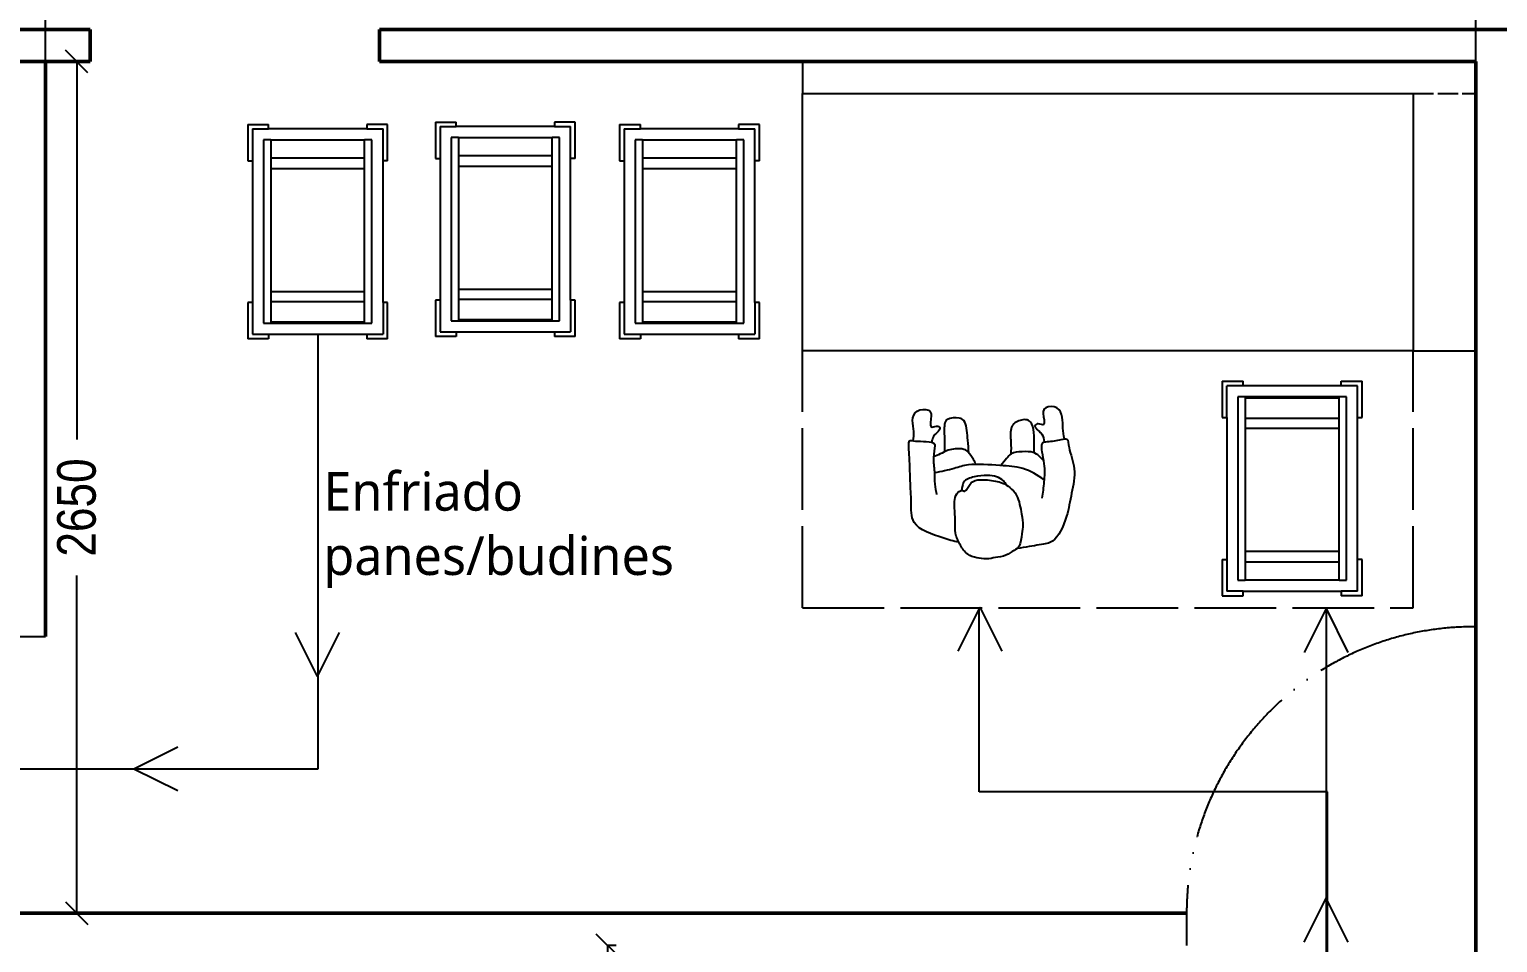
# Model space of a CAD drawing. Header units: millimetres. Extents: x 44692 to 172587, y -26854 to 14445.
# Drawn here: x 64003 to 68571, y -10926 to -8084 of the extents above; entities that cross this region are included whole.
import ezdxf

# ---------------------------------------------------------------- set-up
doc = ezdxf.new("R2010")
doc.units = ezdxf.units.MM
doc.header["$LTSCALE"] = 100
for name, pattern in [('DASHED2', [0.762, 0.635, -0.127]), ('DASHEDX2', [3.048, 2.54, -0.508]), ('DIVIDEX2', [6.604, 5.08, -0.508, 0, -0.508, 0, -0.508])]:
    doc.linetypes.add(name, pattern=pattern)
for name, color, linetype in [('Area proceso', 90, 'DASHEDX2'), ('Cotas secundarias', 41, 'Continuous'), ('Flujo linea A', 4, 'Continuous'), ('Mesas-estantes', 230, 'Continuous'), ('Personal', 171, 'Continuous'), ('Puertas', 43, 'DIVIDEX2'), ('rotulo', 211, 'Continuous'), ('Transporte semielaborado', 30, 'Continuous')]:
    doc.layers.add(name, color=color, linetype=linetype)
doc.layers.add('Flujo personas', color=7, linetype='Continuous', true_color=0x4991c1)
doc.layers.add('Paredes', color=7, linetype='Continuous', lineweight=50)
doc.styles.add('OpenSans', font='OpenSans-Regular.ttf')
doc.styles.add('OpenSansCondensed-Light', font='OpenSansCondensed-Light.ttf')
doc.dimstyles.new('Cotas Mateo', dxfattribs={"dimtxt": 120, "dimasz": 70, "dimexe": 0.375, "dimexo": 0.125, "dimgap": 0.1, "dimtad": 1, "dimdec": 0, "dimzin": 12, "dimdsep": 46, "dimtxsty": 'OpenSansCondensed-Light', "dimblk": 'OBLIQUE', "dimcen": 2.5, "dimazin": 3, "dimtfac": 0.5, "dimtdec": 0, "dimtmove": 2, "dimatfit": 3, "dimarcsym": 0})

# ---------------------------------------------------------------- blocks, each defined once
blk = doc.blocks.new('Bakery Trolley pl')
at = {"layer": 'Transporte semielaborado'}
for p, q in [((0.1804, 0.6253), (0.2371, 0.6253)), ((0.1804, 0.6253), (0.1804, 0.526)), ((0.2371, 0.6127), (0.1929, 0.6127)), ((0.1929, 0.526), (0.1929, 0.6127)), ((0.2371, 0.6127), (0.2371, 0.6253)), ((0.5048, 0.6127), (0.2371, 0.6127)), ((0.5048, 0.6127), (0.5048, 0.6253)), ((0.5048, 0.6253), (0.5615, 0.6253)), ((0.5489, 0.6127), (0.5048, 0.6127)), ((0.5489, 0.526), (0.5489, 0.6127)), ((0.5615, 0.526), (0.5615, 0.6253)), ((0.2229, 0.5827), (0.2229, 0.0827)), ((0.2429, 0.5827), (0.2229, 0.5827)), ((0.2429, 0.5827), (0.2429, 0.5798)), ((0.4989, 0.5827), (0.2429, 0.5827)), ((0.2429, 0.5798), (0.4989, 0.5798)), ((0.2429, 0.5798), (0.2429, 0.5245)), ((0.5189, 0.5827), (0.4989, 0.5827)), ((0.4989, 0.5798), (0.4989, 0.5827)), ((0.4989, 0.5245), (0.4989, 0.5798)), ((0.5189, 0.0827), (0.5189, 0.5827)), ((0.1804, 0.526), (0.1929, 0.526)), ((0.1929, 0.526), (0.1929, 0.1394)), ((0.2429, 0.5245), (0.4989, 0.5245)), ((0.2429, 0.5245), (0.2429, 0.4967)), ((0.4989, 0.4967), (0.4989, 0.5245)), ((0.5489, 0.526), (0.5615, 0.526)), ((0.5489, 0.1394), (0.5489, 0.526)), ((0.2429, 0.4967), (0.4989, 0.4967)), ((0.2429, 0.4967), (0.2429, 0.1615)), ((0.4989, 0.1615), (0.4989, 0.4967)), ((0.2429, 0.1615), (0.4989, 0.1615)), ((0.2429, 0.1615), (0.2429, 0.1325)), ((0.4989, 0.1325), (0.4989, 0.1615)), ((0.1804, 0.1394), (0.1929, 0.1394)), ((0.1804, 0.1394), (0.1804, 0.0402)), ((0.1929, 0.1394), (0.1929, 0.0527)), ((0.2429, 0.1325), (0.4989, 0.1325)), ((0.2429, 0.1325), (0.2429, 0.0827)), ((0.4989, 0.0827), (0.4989, 0.1325)), ((0.5615, 0.1394), (0.5489, 0.1394)), ((0.5489, 0.0527), (0.5489, 0.1394)), ((0.5615, 0.0402), (0.5615, 0.1394)), ((0.2229, 0.0827), (0.2429, 0.0827)), ((0.4989, 0.0827), (0.2429, 0.0827)), ((0.4989, 0.0827), (0.5189, 0.0827)), ((0.1804, 0.0402), (0.2371, 0.0402)), ((0.2371, 0.0527), (0.1929, 0.0527)), ((0.2371, 0.0402), (0.2371, 0.0527)), ((0.2371, 0.0527), (0.5048, 0.0527)), ((0.5048, 0.0527), (0.5048, 0.0402)), ((0.5489, 0.0527), (0.5048, 0.0527)), ((0.5615, 0.0402), (0.5048, 0.0402))]:
    blk.add_line(p, q, dxfattribs=at)
blk = doc.blocks.new('pa17-16')
for points, knots in [([(5.62, 2.5537), (5.6188, 2.5427), (5.6154, 2.5253), (5.6223, 2.4901), (5.6346, 2.4293), (5.661, 2.4064), (5.685, 2.3908), (5.7322, 2.3832), (5.7723, 2.3842), (5.7881, 2.3969), (5.8018, 2.4268), (5.8146, 2.4162), (5.8324, 2.4305), (5.8382, 2.4568), (5.8318, 2.5038), (5.8344, 2.5615), (5.8137, 2.5937), (5.7944, 2.6284), (5.7307, 2.6388), (5.7037, 2.6296), (5.6679, 2.626), (5.6442, 2.6055), (5.6228, 2.5961), (5.6214, 2.5667), (5.62, 2.5537)], [0, 0, 0, 0, 0.297584, 0.631064, 1.068635, 1.39533, 1.69617, 2.097861, 2.458938, 2.716293, 3.010442, 3.199165, 3.447293, 3.731671, 4.119196, 4.541864, 4.881702, 5.22714, 5.673063, 5.989311, 6.327668, 6.644571, 6.906626, 7.259736, 7.259736, 7.259736, 7.259736]), ([(5.5575, 2.4391), (5.5549, 2.4218), (5.5525, 2.3852), (5.5491, 2.3329), (5.5712, 2.2599), (5.5431, 2.2589), (5.5029, 2.2526), (5.4793, 2.2435), (5.4785, 2.2813), (5.4499, 2.3438), (5.4658, 2.4235), (5.4776, 2.5033), (5.5116, 2.5798), (5.5552, 2.585), (5.608, 2.5962), (5.6336, 2.6001)], [0, 0, 0, 0, 0.404899, 0.829805, 1.276298, 1.516647, 1.885942, 2.122553, 2.418487, 2.881882, 3.382407, 3.897515, 4.613825, 5.020942, 5.393355, 5.393355, 5.393355, 5.393355]), ([(5.8196, 2.5846), (5.837, 2.5819), (5.8817, 2.5675), (5.9755, 2.5418), (5.972, 2.4609), (5.9791, 2.3926), (5.9812, 2.315), (5.9891, 2.2612), (5.9692, 2.2664), (5.9401, 2.2663), (5.9063, 2.2668), (5.9005, 2.2811), (5.909, 2.3184), (5.9007, 2.3606), (5.9019, 2.4011), (5.8964, 2.4238), (5.8933, 2.4348)], [6.682038, 6.682038, 6.682038, 6.682038, 7.076266, 7.806153, 8.304227, 8.77662, 9.284333, 9.649979, 9.844608, 10.160206, 10.472731, 10.661147, 10.998544, 11.371438, 11.724832, 12.051545, 12.051545, 12.051545, 12.051545]), ([(5.5522, 2.3809), (5.573, 2.3653), (5.6222, 2.3398), (5.6924, 2.3383), (5.7952, 2.3323), (5.8376, 2.352), (5.881, 2.3613), (5.9019, 2.366)], [0, 0, 0, 0, 0.49262, 0.970296, 1.525877, 1.91054, 2.357805, 2.357805, 2.357805, 2.357805]), ([(5.6724, 2.3994), (5.675, 2.3947), (5.6837, 2.383), (5.7041, 2.3718), (5.7348, 2.3697), (5.774, 2.3728), (5.8085, 2.3874), (5.8116, 2.4015), (5.8144, 2.4199)], [0.121052, 0.121052, 0.121052, 0.121052, 0.297289, 0.584433, 0.895396, 1.26174, 1.600834, 1.760925, 1.760925, 1.760925, 1.760925]), ([(5.5552, 2.3206), (5.5597, 2.3147), (5.5706, 2.3043), (5.5892, 2.2916), (5.6248, 2.2913), (5.6613, 2.2967), (5.6731, 2.3154), (5.6858, 2.3299), (5.6912, 2.3378)], [0, 0, 0, 0, 0.262594, 0.520609, 0.853848, 1.185107, 1.43842, 1.738028, 1.738028, 1.738028, 1.738028]), ([(5.7713, 2.3359), (5.7736, 2.3305), (5.7786, 2.3203), (5.7954, 2.2951), (5.8154, 2.2848), (5.8612, 2.2906), (5.8838, 2.3057), (5.8988, 2.3117), (5.9058, 2.3148)], [0, 0, 0, 0, 0.233477, 0.532145, 0.79329, 1.163492, 1.458071, 1.725911, 1.725911, 1.725911, 1.725911]), ([(5.5867, 2.2952), (5.5866, 2.2877), (5.5872, 2.2667), (5.5883, 2.1873), (5.6353, 2.19), (5.6673, 2.2128), (5.6606, 2.2618), (5.6599, 2.2881), (5.6606, 2.3008)], [0.078483, 0.078483, 0.078483, 0.078483, 0.321516, 0.797556, 1.122606, 1.448668, 1.830958, 2.166281, 2.166281, 2.166281, 2.166281]), ([(5.7943, 2.2992), (5.7951, 2.2858), (5.7984, 2.2614), (5.8038, 2.2002), (5.8255, 2.1869), (5.8672, 2.191), (5.8755, 2.2117), (5.8718, 2.2605), (5.8715, 2.286), (5.871, 2.2978)], [0, 0, 0, 0, 0.353805, 0.775896, 1.041599, 1.377968, 1.615337, 2.001902, 2.313716, 2.313716, 2.313716, 2.313716]), ([(5.4915, 2.2484), (5.4936, 2.2374), (5.4981, 2.215), (5.4968, 2.1806), (5.512, 2.1445), (5.5569, 2.147), (5.5634, 2.1681), (5.5498, 2.2128), (5.5753, 2.1995), (5.5912, 2.209), (5.5741, 2.2257), (5.5617, 2.2339), (5.5559, 2.2515), (5.5556, 2.26)], [0, 0, 0, 0, 0.324329, 0.654038, 0.980089, 1.31306, 1.562526, 1.890179, 2.123217, 2.319335, 2.559559, 2.78492, 3.066636, 3.066636, 3.066636, 3.066636]), ([(5.9713, 2.2652), (5.9703, 2.2553), (5.9686, 2.234), (5.9786, 2.2017), (5.9668, 2.1644), (5.9218, 2.1628), (5.9134, 2.1832), (5.9229, 2.229), (5.8988, 2.2135), (5.882, 2.2215), (5.8976, 2.2397), (5.908, 2.248), (5.912, 2.2618), (5.9127, 2.2683)], [0.038839, 0.038839, 0.038839, 0.038839, 0.324329, 0.654038, 0.980089, 1.31306, 1.562526, 1.890179, 2.123217, 2.319335, 2.559559, 2.78492, 2.989829, 2.989829, 2.989829, 2.989829])]:
    blk.add_open_spline(points, degree=3, knots=knots)
blk = doc.blocks.new('_OBLIQUE')
at = {"color": 0, "linetype": 'ByBlock'}
blk.add_line((-0.5, -0.5), (0.5, 0.5), dxfattribs=at)
blk = doc.blocks.new('*D30')
at = {"layer": 'Cotas secundarias', "color": 0, "lineweight": -2, "transparency": 16777216}
for p, q in [((65828, -10934.1), (65801.4, -10934.1)), ((65801.8, -10934.1), (65801.8, -11281.1)), ((65801.8, -11934.1), (65801.8, -11681.3)), ((65828, -11934.1), (65801.4, -11934.1))]:
    blk.add_line(p, q, dxfattribs=at)
at = {"layer": 'Defpoints', "color": 0, "transparency": 16777216}
for p in [(65801.8, -10934.1), (65828.1, -10934.1), (65828.1, -11934.1)]:
    blk.add_point(p, dxfattribs=at)
at = {"layer": 'Cotas secundarias', "color": 0, "lineweight": -2, "transparency": 16777216, "xscale": 70, "yscale": 70, "zscale": 70}
for p, rotation in [((65801.8, -10934.1), 90), ((65801.8, -11934.1), 270)]:
    blk.add_blockref('_OBLIQUE', p, dxfattribs=dict(at, rotation=rotation))
at = {"layer": 'Cotas secundarias', "color": 0, "transparency": 16777216, "insert": (65801.8, -11481.2), "char_height": 120, "attachment_point": 5, "rotation": 90, "style": 'OpenSansCondensed-Light'}
blk.add_mtext('1000', dxfattribs=at)
blk = doc.blocks.new('*D76')
at = {"layer": 'Cotas secundarias', "color": 0, "lineweight": -2, "transparency": 16777216}
for p, q in [((64053.2, -8184.1), (64150.6, -8184.1)), ((64150.3, -8184.1), (64150.3, -9360.3)), ((64150.3, -10834.1), (64150.3, -9783.3)), ((63953.2, -10834.1), (64150.6, -10834.1))]:
    blk.add_line(p, q, dxfattribs=at)
at = {"layer": 'Defpoints', "color": 0, "transparency": 16777216}
for p in [(64053.1, -8184.1), (63953.1, -10834.1), (64150.3, -10834.1)]:
    blk.add_point(p, dxfattribs=at)
at = {"layer": 'Cotas secundarias', "color": 0, "lineweight": -2, "transparency": 16777216, "xscale": 70, "yscale": 70, "zscale": 70}
for p, rotation in [((64150.3, -8184.1), 90), ((64150.3, -10834.1), 270)]:
    blk.add_blockref('_OBLIQUE', p, dxfattribs=dict(at, rotation=rotation))
at = {"layer": 'Cotas secundarias', "color": 0, "transparency": 16777216, "insert": (64150.3, -9571.8), "char_height": 120, "attachment_point": 5, "rotation": 90, "style": 'OpenSansCondensed-Light'}
blk.add_mtext('2650', dxfattribs=at)
blk = doc.blocks.new('*D77')
at = {"layer": 'Cotas secundarias', "color": 0, "lineweight": -2, "transparency": 16777216}
for p, q in [((64053.1, -8184), (64053.1, -7742.5)), ((64053.1, -7742.9), (66165.7, -7742.9)), ((68503.1, -7742.9), (66588.8, -7742.9)), ((68503.1, -8183.9), (68503.1, -7742.5))]:
    blk.add_line(p, q, dxfattribs=at)
at = {"layer": 'Defpoints', "color": 0, "transparency": 16777216}
for p in [(68503.1, -7742.9), (64053.1, -8184.1), (68503.1, -8184.1)]:
    blk.add_point(p, dxfattribs=at)
at = {"layer": 'Cotas secundarias', "color": 0, "lineweight": -2, "transparency": 16777216, "xscale": 70, "yscale": 70, "zscale": 70, "rotation": 180}
blk.add_blockref('_OBLIQUE', (64053.1, -7742.9), dxfattribs=at)
at = {"layer": 'Cotas secundarias', "color": 0, "lineweight": -2, "transparency": 16777216, "xscale": 70, "yscale": 70, "zscale": 70}
blk.add_blockref('_OBLIQUE', (68503.1, -7742.9), dxfattribs=at)
at = {"layer": 'Cotas secundarias', "color": 0, "transparency": 16777216, "insert": (66377.3, -7742.9), "char_height": 120, "attachment_point": 5, "style": 'OpenSansCondensed-Light'}
blk.add_mtext('4450', dxfattribs=at)

msp = doc.modelspace()

# ---------------------------------------------------------------- linework, layer by layer
at = {"color": 3, "linetype": 'DASHED2'}
msp.add_line((68307.995, -8284.072), (68507.995, -8284.072), dxfattribs=at)
msp.add_line((63953.09, -9972.858), (64053.09, -9972.858))
at = {"linetype": 'DASHED2'}
for p, q in [((67603.09, -10834.072), (67603.09, -10884.072)), ((67603.09, -10884.072), (67603.09, -10934.072))]:
    msp.add_line(p, q, dxfattribs=at)
at = {"layer": 'Area proceso'}
msp.add_line((66407.995, -8184.072), (66407.995, -8284.072), dxfattribs=at)
at = {"layer": 'Area proceso', "color": 3}
for p, q in [((66407.995, -9884.072), (66407.995, -9084.072)), ((68307.995, -9884.072), (68307.995, -9084.072)), ((68307.995, -9084.072), (68507.995, -9084.072)), ((66407.995, -9884.072), (68307.995, -9884.072))]:
    msp.add_line(p, q, dxfattribs=at)
at = {"layer": 'Flujo linea A'}
for p, q in [((64900.055, -9032.923), (64900.055, -10386.143)), ((68036.68, -9886.439), (67968.317, -10023.163)), ((68036.68, -9886.439), (68105.042, -10023.163)), ((68038.009, -12430.662), (68038.009, -9884.072)), ((64898.998, -10097.559), (64830.636, -9960.835)), ((64898.998, -10097.559), (64967.36, -9960.835)), ((64328.256, -10384.351), (64464.98, -10315.988)), ((64900.055, -10386.143), (63401.946, -10386.143)), ((64328.256, -10384.351), (64464.98, -10452.713)), ((68036.431, -10786.891), (67968.069, -10923.616)), ((68036.431, -10786.891), (68104.794, -10923.616))]:
    msp.add_line(p, q, dxfattribs=at)
at = {"layer": 'Flujo personas'}
for p, q in [((66959.683, -9881.999), (66891.321, -10018.723)), ((66958.018, -10456.742), (66958.018, -9884.072)), ((66959.683, -9881.999), (67028.046, -10018.723)), ((68040.984, -10456.742), (66958.018, -10456.742)), ((68040.984, -18373.584), (68040.984, -10456.742))]:
    msp.add_line(p, q, dxfattribs=at)
at = {"layer": 'Mesas-estantes'}
for p, q in [((66407.995, -9084.072), (66407.995, -8284.072)), ((66407.995, -8284.072), (68307.995, -8284.072)), ((68307.995, -8284.072), (68307.995, -9084.072)), ((67607.995, -9084.072), (66407.995, -9084.072)), ((68307.995, -9084.072), (67607.995, -9084.072))]:
    msp.add_line(p, q, dxfattribs=at)
at = {"layer": 'Paredes'}
for p, q in [((64192.73, -8084.072), (54477.905, -8084.072)), ((64192.73, -8084.072), (64192.731, -8184.073)), ((68503.09, -8084.072), (65092.73, -8084.072)), ((65092.73, -8084.072), (65092.73, -8184.072)), ((68503.09, -8084.072), (68603.09, -8084.072)), ((64192.731, -8184.073), (54477.905, -8184.135)), ((64053.09, -9972.858), (64053.071, -8184.076)), ((65600.575, -8184.072), (65092.73, -8184.072)), ((65600.575, -8184.072), (67603.09, -8184.072)), ((67603.09, -8184.072), (67803.09, -8184.072)), ((67803.09, -8184.072), (68303.09, -8184.072)), ((68303.09, -8184.072), (68503.09, -8184.072)), ((68503.09, -8184.072), (68503.09, -10335.127)), ((68503.09, -10335.127), (68503.09, -13878.309)), ((63953.09, -10834.072), (67603.09, -10834.072))]:
    msp.add_line(p, q, dxfattribs=at)
at = {"layer": 'Puertas'}
msp.add_line((68503.09, -10842.905), (68503.09, -9942.905), dxfattribs=at)
msp.add_arc((68494.257, -10834.072), 891.211, 89.432158, 180.567842, dxfattribs=at)

# ---------------------------------------------------------------- block references
at = {"layer": 'Personal', "xscale": 979.150495116645, "yscale": 979.150495116645, "zscale": 979.150495116645, "rotation": 178.7466901628452}
msp.add_blockref('pa17-16', (72646.7, -7274.521), dxfattribs=at)
at = {"layer": 'Transporte semielaborado', "xscale": 1141.039974711085, "yscale": 1141.039974711085, "zscale": 1141.039974711085}
for p, rotation in [((65323.285, -8333.795), 180), ((65907.037, -8326.484), 180), ((66479.913, -8333.795), 180), ((67508.139, -9892.133), 359.9999999999995)]:
    msp.add_blockref('Bakery Trolley pl', p, dxfattribs=dict(at, rotation=rotation))

# ---------------------------------------------------------------- texts
at = {"layer": 'rotulo', "insert": (64917.965, -9461.628), "char_height": 120, "width": 1055.00166, "attachment_point": 1, "style": 'OpenSans'}
msp.add_mtext('Enfriado panes/budines', dxfattribs=at)

# ---------------------------------------------------------------- dimensions: what is measured, and where the dimension line sits
at = {"layer": 'Cotas secundarias'}
dim = msp.add_linear_dim(base=(68503.09, -7742.923), p1=(64053.071, -8184.076), p2=(68503.09, -8184.072), text='4450', dimstyle='Cotas Mateo', dxfattribs=at)
dim.commit()
dim.dimension.update_dxf_attribs({"geometry": '*D77', "text_midpoint": (66377.263, -7742.923), "dimtype": 160})
for base, p1, p2, picture, middle in [((64150.264, -10834.072), (64053.071, -8184.076), (63953.09, -10834.072), '*D76', (64150.264, -9571.807)), ((65801.8, -10934.072), (65828.09, -11934.072), (65828.09, -10934.072), '*D30', (65801.8, -11481.221))]:
    dim = msp.add_linear_dim(base=base, p1=p1, p2=p2, angle=90, dimstyle='Cotas Mateo', dxfattribs=at)
    dim.commit()
    dim.dimension.update_dxf_attribs({"geometry": picture, "text_midpoint": middle, "dimtype": 160})

doc.saveas('drawing.dxf')
